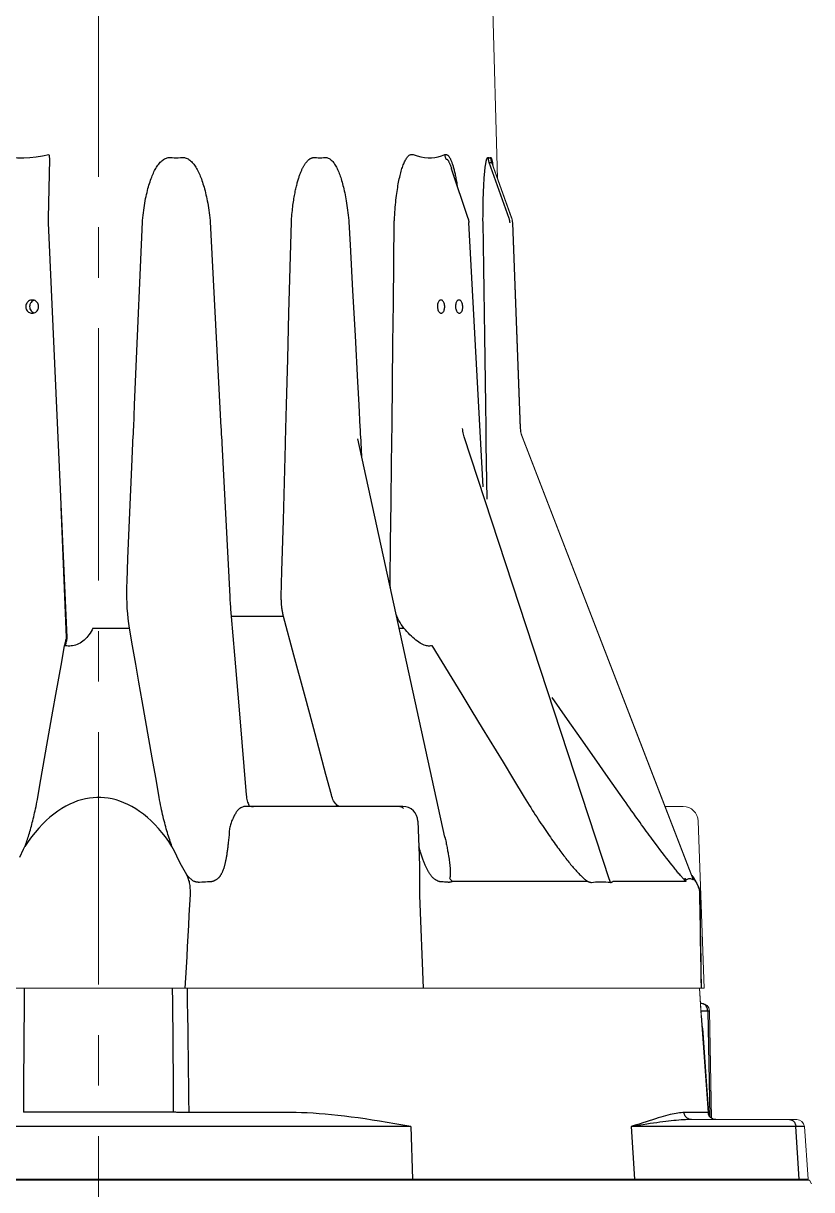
# Model space of a CAD drawing. Header units: millimetres. Extents: x 100 to 940, y 100 to 694.
# Drawn here: x 312.33 to 316.23, y 157.5 to 163.27 of the extents above; entities that cross this region are included whole.
import ezdxf

# ---------------------------------------------------------------- set-up
doc = ezdxf.new("R2010")
doc.units = ezdxf.units.MM
doc.linetypes.add('CENTER', pattern=[2, 1.25, -0.25, 0.25, -0.25])
doc.layers.add('CL', color=1, linetype='CENTER', lineweight=9)
doc.layers.add('OUTLINE', color=6, linetype='Continuous', lineweight=9)

msp = doc.modelspace()

# ---------------------------------------------------------------- linework, layer by layer
at = {"color": 9, "linetype": 'Continuous'}
for p, q in [((312.4538, 162.6247), (312.4549, 162.6194)), ((312.4549, 162.6194), (312.4559, 162.6141)), ((312.4525, 162.3095), (312.4582, 162.6012)), ((314.6319, 162.5865), (314.7306, 162.3095)), ((314.6475, 162.5824), (314.6482, 162.5806)), ((314.6072, 162.4847), (314.6078, 162.4949)), ((314.6078, 162.4949), (314.6084, 162.5045)), ((314.6084, 162.5045), (314.6091, 162.5134)), ((314.6091, 162.5134), (314.6097, 162.5217)), ((314.6097, 162.5217), (314.6104, 162.5296)), ((314.6104, 162.5296), (314.611, 162.5369)), ((314.611, 162.5369), (314.6117, 162.5439)), ((314.6117, 162.5439), (314.6124, 162.5505)), ((314.6049, 162.436), (314.6054, 162.4494)), ((314.6054, 162.4494), (314.606, 162.462)), ((314.606, 162.462), (314.6066, 162.4738)), ((314.6066, 162.4738), (314.6072, 162.4847)), ((312.5454, 160.2337), (312.4516, 162.2861)), ((312.9075, 162.065), (312.9171, 162.2911)), ((313.6484, 162.065), (313.6543, 162.2911)), ((314.6027, 162.2899), (314.6026, 162.2975)), ((314.6061, 162.065), (314.6027, 162.2899)), ((313.945, 162.1776), (313.9571, 161.9524)), ((313.6425, 161.8395), (313.6484, 162.065)), ((313.6366, 161.6133), (313.6425, 161.8395)), ((313.6306, 161.3864), (313.6366, 161.6133)), ((313.6273, 161.2661), (313.6306, 161.3864)), ((314.6178, 161.2727), (314.6162, 161.3864)), ((312.8702, 161.2069), (312.8724, 161.2434)), ((315.2281, 159.0343), (314.5099, 161.2268)), ((314.618, 161.2581), (314.6178, 161.2727)), ((314.6185, 161.2069), (314.618, 161.2581)), ((312.8697, 161.1962), (312.8699, 161.2015)), ((312.8699, 161.2015), (312.8702, 161.2069)), ((313.3107, 161.1962), (313.3497, 160.4361)), ((313.6245, 161.1909), (313.6247, 161.1989)), ((313.6247, 161.1989), (313.625, 161.2069)), ((313.625, 161.2069), (313.6253, 161.215)), ((313.9978, 161.2069), (313.9983, 161.1989)), ((313.9983, 161.1989), (314.0021, 161.1274)), ((314.6187, 161.1909), (314.6185, 161.2069)), ((314.6225, 160.9193), (314.6187, 161.1909)), ((312.5416, 160.2344), (312.5146, 160.8807)), ((313.6079, 160.5626), (313.6146, 160.8148)), ((313.6045, 160.4361), (313.6079, 160.5626)), ((314.1432, 160.5117), (314.1379, 160.5117)), ((313.3497, 160.4361), (313.3501, 160.4264)), ((313.3501, 160.4264), (313.3506, 160.4167)), ((313.3506, 160.4167), (313.3511, 160.4071)), ((313.3511, 160.4071), (313.3516, 160.3976)), ((313.3516, 160.3976), (313.3523, 160.3881)), ((313.3523, 160.3881), (313.3529, 160.3787)), ((313.3529, 160.3787), (313.3536, 160.3695)), ((313.3536, 160.3695), (313.3544, 160.3603)), ((313.3544, 160.3603), (313.3552, 160.3512)), ((313.6155, 160.3378), (313.3565, 160.3378)), ((312.6725, 160.2804), (312.8525, 160.2804)), ((314.1875, 160.2804), (314.2112, 160.2804)), ((312.5354, 160.1929), (312.5317, 160.1936)), ((312.5454, 160.2337), (312.5416, 160.2344)), ((314.3493, 160.1936), (314.3472, 160.1929)), ((315.0216, 159.827), (314.9443, 159.9371)), ((313.8523, 159.4548), (313.8252, 159.5561)), ((313.3471, 159.2722), (313.3457, 159.2575)), ((313.3484, 159.2877), (313.3471, 159.2722)), ((313.3431, 159.2301), (313.3418, 159.2174)), ((313.3444, 159.2435), (313.3431, 159.2301)), ((313.3457, 159.2575), (313.3444, 159.2435)), ((314.414, 159.2457), (314.4166, 159.2335)), ((312.31, 159.1464), (312.3292, 159.1856)), ((312.3292, 159.1856), (312.336, 159.1993)), ((314.4319, 159.1536), (314.4333, 159.145)), ((314.4333, 159.145), (314.4346, 159.137)), ((315.4783, 159.184), (315.4661, 159.2001)), ((315.4897, 159.1689), (315.4783, 159.184)), ((315.5005, 159.1547), (315.4897, 159.1689)), ((315.5107, 159.1415), (315.5005, 159.1547)), ((314.4346, 159.137), (314.4356, 159.1294)), ((314.4356, 159.1294), (314.4366, 159.1223)), ((315.5203, 159.1291), (315.5107, 159.1415)), ((315.5294, 159.1174), (315.5203, 159.1291)), ((315.5381, 159.1065), (315.5294, 159.1174)), ((315.5463, 159.0962), (315.5381, 159.1065)), ((315.6405, 159.0476), (315.6546, 159.0258)), ((315.1218, 159.0258), (314.4512, 159.0258)), ((315.6077, 159.0258), (315.2447, 159.0258)), ((315.6546, 159.0258), (315.6586, 159.0195)), ((315.6546, 159.0258), (315.6567, 159.0237)), ((313.1492, 158.8593), (313.1548, 158.962)), ((314.289, 158.9564), (314.3059, 158.4971)), ((315.6745, 158.962), (315.676, 158.8593)), ((313.1295, 158.4971), (313.1324, 158.5491)), ((315.6856, 158.4218), (315.6813, 158.4221)), ((315.6822, 158.3852), (315.7147, 158.3852)), ((315.7147, 158.3852), (315.7144, 158.3901)), ((315.7147, 158.3852), (315.7229, 158.3853)), ((315.7147, 158.3852), (315.7254, 157.8625)), ((315.6977, 158.1567), (315.7075, 158.0196)), ((315.7075, 158.0196), (315.7173, 157.8819)), ((313.0716, 157.8836), (312.3279, 157.8836)), ((313.1421, 157.8819), (313.1301, 157.8819)), ((313.6512, 157.8819), (313.1421, 157.8819)), ((315.7173, 157.8819), (315.5983, 157.8819)), ((315.7182, 157.8819), (315.7173, 157.8819)), ((315.3952, 157.8214), (315.3361, 157.8123)), ((314.2449, 157.8123), (311.1547, 157.8123)), ((314.2449, 157.8123), (314.2544, 157.5523)), ((316.193, 157.8123), (315.3361, 157.8123)), ((315.3361, 157.8123), (315.3524, 157.5523)), ((316.1673, 157.5523), (316.1511, 157.8123)), ((310.6429, 157.5523), (316.2119, 157.5523))]:
    msp.add_line(p, q, dxfattribs=at)
at = {"color": 7, "linetype": 'Continuous'}
for p, q in [((314.5291, 162.3075), (314.4474, 162.5535)), ((314.6479, 162.5815), (314.6482, 162.5806)), ((314.6028, 160.9797), (314.5328, 162.2879)), ((314.414, 159.2458), (313.9826, 161.2166)), ((314.206, 159.3971), (313.4272, 159.3971)), ((313.4494, 159.399), (313.4578, 159.3976)), ((313.4578, 159.3976), (313.4663, 159.3971)), ((314.2809, 159.3247), (314.2869, 159.1539)), ((314.4139, 159.2461), (314.414, 159.2457)), ((315.6364, 159.055), (315.6441, 159.0431)), ((315.6439, 159.0435), (315.6567, 159.0237)), ((315.666, 159.006), (315.6687, 158.9996)), ((315.6687, 158.9996), (315.6718, 158.9891)), ((315.673, 158.9833), (315.6743, 158.9764)), ((315.6743, 158.9764), (315.6752, 158.9648)), ((315.6882, 158.3001), (315.6985, 158.1562)), ((315.6985, 158.1562), (315.7088, 158.0122)), ((315.7088, 158.0122), (315.7182, 157.8819))]:
    msp.add_line(p, q, dxfattribs=at)
at = {"color": 9, "linetype": 'Continuous'}
for points in [[(312.1783, 162.6247), (312.2086, 162.6186), (312.239, 162.614), (312.2694, 162.6109), (312.2998, 162.6093), (312.3302, 162.6093), (312.3608, 162.6109), (312.3916, 162.6139), (312.4226, 162.6186), (312.4538, 162.6247)], [(312.4559, 162.6141), (312.4564, 162.6115), (312.4569, 162.6089), (312.4573, 162.6063), (312.4578, 162.6038), (312.4582, 162.6012)], [(312.9176, 162.2975), (312.9189, 162.311), (312.9204, 162.3242), (312.9219, 162.337), (312.9236, 162.3495), (312.9253, 162.3615), (312.9272, 162.3733), (312.9291, 162.3847), (312.9311, 162.3959), (312.9332, 162.4067), (312.9354, 162.4173), (312.9376, 162.4275), (312.9399, 162.4374), (312.9423, 162.447), (312.9447, 162.4563), (312.9472, 162.4652), (312.9497, 162.4739), (312.9523, 162.4822), (312.9549, 162.4902), (312.9575, 162.4979), (312.9602, 162.5054), (312.963, 162.5126), (312.9658, 162.5195), (312.9686, 162.5262), (312.9715, 162.5327), (312.9745, 162.5389), (312.9775, 162.545), (312.9806, 162.5508), (312.9838, 162.5565), (312.9871, 162.5619), (312.9905, 162.5672), (312.9941, 162.5724), (312.9978, 162.5773), (313.0016, 162.582), (313.0055, 162.5863), (313.0095, 162.5904), (313.0136, 162.5942), (313.0178, 162.5976), (313.0222, 162.6007), (313.0266, 162.6033), (313.031, 162.6055), (313.0356, 162.6073), (313.0401, 162.6087), (313.0446, 162.6095), (313.049, 162.61), (313.0535, 162.61)], [(313.0535, 162.61), (313.0639, 162.6095), (313.0742, 162.6093), (313.0846, 162.6092), (313.0949, 162.6093), (313.1052, 162.6095), (313.1155, 162.61)], [(313.1155, 162.61), (313.1202, 162.6099), (313.1248, 162.6095), (313.1294, 162.6085), (313.1339, 162.6071), (313.1384, 162.6052), (313.1428, 162.603), (313.1472, 162.6003), (313.1514, 162.5972), (313.1555, 162.5938), (313.1596, 162.5901), (313.1635, 162.586), (313.1674, 162.5817), (313.1711, 162.5771), (313.1747, 162.5722), (313.1783, 162.567), (313.1817, 162.5617), (313.1851, 162.5561), (313.1883, 162.5503), (313.1915, 162.5443), (313.1946, 162.5381), (313.1976, 162.5317), (313.2006, 162.5251), (313.2034, 162.5183), (313.2063, 162.5112), (313.209, 162.5039), (313.2118, 162.4964), (313.2144, 162.4885), (313.217, 162.4805), (313.2196, 162.4721), (313.2221, 162.4635), (313.2246, 162.4546), (313.227, 162.4454), (313.2294, 162.4359), (313.2317, 162.4261), (313.2339, 162.416), (313.2361, 162.4056), (313.2382, 162.3949), (313.2402, 162.3839), (313.2422, 162.3726), (313.2441, 162.3609), (313.2459, 162.349), (313.2476, 162.3367), (313.2492, 162.324), (313.2508, 162.3109), (313.2522, 162.2975)], [(313.6698, 162.4217), (313.6711, 162.429), (313.6725, 162.436), (313.6738, 162.4428), (313.6752, 162.4494), (313.6766, 162.4558), (313.678, 162.462), (313.6794, 162.468), (313.6809, 162.4738), (313.6823, 162.4793), (313.6837, 162.4847), (313.6851, 162.4899), (313.6866, 162.4949), (313.688, 162.4998), (313.6894, 162.5045), (313.6909, 162.509), (313.6923, 162.5134), (313.6937, 162.5176), (313.6952, 162.5217), (313.6966, 162.5257), (313.6981, 162.5296), (313.6995, 162.5333), (313.7009, 162.5369), (313.7024, 162.5404), (313.7039, 162.5439), (313.7053, 162.5472), (313.7068, 162.5505), (313.7083, 162.5536), (313.7098, 162.5568), (313.7114, 162.5598), (313.7129, 162.5628), (313.7145, 162.5657), (313.7162, 162.5686), (313.7178, 162.5714), (313.7195, 162.5742), (313.7213, 162.5769), (313.7231, 162.5795), (313.7248, 162.582), (313.7266, 162.5844), (313.7284, 162.5867), (313.7302, 162.5889), (313.732, 162.5909), (313.7338, 162.5929), (313.7356, 162.5947), (313.7374, 162.5964), (313.7392, 162.598), (313.741, 162.5995), (313.7427, 162.6009), (313.7445, 162.6022), (313.7463, 162.6034), (313.7481, 162.6045), (313.7499, 162.6055), (313.7518, 162.6064), (313.7536, 162.6072), (313.7554, 162.6079), (313.7573, 162.6085), (313.7591, 162.6091), (313.761, 162.6095), (313.763, 162.6098), (313.765, 162.6099), (313.767, 162.61), (313.7691, 162.61)], [(313.7691, 162.61), (313.7779, 162.6095), (313.7867, 162.6093), (313.7955, 162.6092), (313.8043, 162.6093), (313.813, 162.6095), (313.8217, 162.61)], [(313.8217, 162.61), (313.8256, 162.6099), (313.8295, 162.6095), (313.8334, 162.6085), (313.8372, 162.6071), (313.8409, 162.6052), (313.8447, 162.603), (313.8483, 162.6003), (313.8519, 162.5972), (313.8554, 162.5938), (313.8588, 162.5901), (313.8621, 162.586), (313.8653, 162.5817), (313.8685, 162.5771), (313.8716, 162.5722), (313.8745, 162.567), (313.8775, 162.5617), (313.8803, 162.5561), (313.8831, 162.5503), (313.8858, 162.5443), (313.8884, 162.5381), (313.8909, 162.5317), (313.8934, 162.5251), (313.8959, 162.5183), (313.8983, 162.5112), (313.9007, 162.5039), (313.903, 162.4964), (313.9053, 162.4885), (313.9075, 162.4805), (313.9097, 162.4721), (313.9119, 162.4635), (313.914, 162.4546), (313.9161, 162.4454), (313.9181, 162.4359), (313.9201, 162.4261)], [(314.1746, 162.4215), (314.176, 162.4319), (314.1774, 162.442), (314.1789, 162.4518), (314.1804, 162.4613), (314.182, 162.4706), (314.1836, 162.4795), (314.1852, 162.4882), (314.1869, 162.4966), (314.1886, 162.5048), (314.1904, 162.5127), (314.1922, 162.5204), (314.194, 162.5278), (314.1959, 162.535), (314.1978, 162.542), (314.1997, 162.5487), (314.2017, 162.5552), (314.2038, 162.5614), (314.2059, 162.5674), (314.208, 162.5731), (314.2101, 162.5786), (314.2123, 162.5838), (314.2146, 162.5888), (314.2169, 162.5935), (314.2192, 162.598), (314.2217, 162.6022), (314.2241, 162.6061), (314.2267, 162.6097), (314.2293, 162.6131), (314.2319, 162.6161), (314.2347, 162.6187), (314.2374, 162.621), (314.2402, 162.6228), (314.243, 162.6242), (314.2458, 162.6252), (314.2486, 162.6257), (314.2515, 162.6258), (314.2543, 162.6255), (314.2571, 162.6247)], [(314.2571, 162.6247), (314.2763, 162.6186), (314.295, 162.614), (314.3133, 162.6109), (314.331, 162.6093), (314.3482, 162.6093), (314.365, 162.6109), (314.3815, 162.6139), (314.3975, 162.6186), (314.4132, 162.6247)], [(314.4132, 162.6247), (314.4143, 162.6252), (314.4154, 162.6255), (314.4166, 162.6257), (314.4178, 162.6258), (314.419, 162.6258), (314.4203, 162.6257), (314.4216, 162.6253), (314.423, 162.6249), (314.4243, 162.6242), (314.4257, 162.6234), (314.4272, 162.6224), (314.4286, 162.6212), (314.43, 162.6198), (314.4314, 162.6183), (314.4328, 162.6166), (314.4342, 162.6148), (314.4356, 162.6128), (314.437, 162.6106), (314.4384, 162.6082), (314.4397, 162.6057), (314.4411, 162.603), (314.4424, 162.6002), (314.4438, 162.5972), (314.4451, 162.5941), (314.4464, 162.5909), (314.4477, 162.5874), (314.4491, 162.5839), (314.4504, 162.5801), (314.4516, 162.5763), (314.4529, 162.5722), (314.4542, 162.568), (314.4555, 162.5637), (314.4567, 162.5592), (314.458, 162.5545)], [(314.4132, 162.6247), (314.4136, 162.622), (314.414, 162.6194), (314.4146, 162.6167), (314.4152, 162.6141), (314.416, 162.6115), (314.4168, 162.6089), (314.4177, 162.6063), (314.4187, 162.6038), (314.4197, 162.6012)], [(314.6124, 162.5505), (314.6128, 162.5536), (314.6131, 162.5568), (314.6135, 162.5598), (314.6139, 162.5628), (314.6142, 162.5657), (314.6146, 162.5686), (314.615, 162.5714), (314.6155, 162.5742), (314.6159, 162.5769), (314.6163, 162.5795), (314.6167, 162.582), (314.6172, 162.5844), (314.6176, 162.5867), (314.6181, 162.5889), (314.6185, 162.5909), (314.6189, 162.5929), (314.6194, 162.5947), (314.6198, 162.5964), (314.6203, 162.598), (314.6207, 162.5995), (314.6211, 162.6009), (314.6216, 162.6022), (314.622, 162.6034), (314.6225, 162.6045), (314.6229, 162.6055), (314.6234, 162.6064), (314.6238, 162.6072), (314.6243, 162.6079), (314.6248, 162.6085), (314.6252, 162.6091), (314.6257, 162.6095), (314.6262, 162.6098), (314.6267, 162.6099), (314.6272, 162.61), (314.6277, 162.61)], [(314.6277, 162.61), (314.6299, 162.6095), (314.6321, 162.6093), (314.6342, 162.6092), (314.6362, 162.6093), (314.6382, 162.6095), (314.6401, 162.61)], [(314.6277, 162.61), (314.6278, 162.6073), (314.628, 162.6046), (314.6283, 162.602), (314.6287, 162.5994), (314.6291, 162.5967), (314.6297, 162.5941), (314.6303, 162.5916), (314.6311, 162.589), (314.6319, 162.5865)], [(314.6401, 162.61), (314.6409, 162.61), (314.6417, 162.6095), (314.6425, 162.6086), (314.6433, 162.6073), (314.6442, 162.6055), (314.645, 162.6034), (314.6458, 162.6008), (314.6466, 162.5977), (314.6473, 162.5944), (314.6481, 162.5907), (314.6489, 162.5867), (314.6496, 162.5824), (314.6503, 162.5778), (314.651, 162.573)], [(314.6401, 162.61), (314.6402, 162.6073), (314.6405, 162.6046), (314.6408, 162.602), (314.6412, 162.5994), (314.6417, 162.5967), (314.6423, 162.5941), (314.643, 162.5916), (314.6438, 162.589), (314.6447, 162.5865)], [(314.4197, 162.6012), (314.4202, 162.6017), (314.4208, 162.602), (314.4214, 162.6021), (314.422, 162.6022), (314.4226, 162.6022), (314.4233, 162.602), (314.4241, 162.6017), (314.4249, 162.6012), (314.4257, 162.6005), (314.4265, 162.5997), (314.4274, 162.5987), (314.4283, 162.5976), (314.4293, 162.5963), (314.4302, 162.5948), (314.4312, 162.5932), (314.4322, 162.5914), (314.4333, 162.5895), (314.4343, 162.5874), (314.4354, 162.5852), (314.4365, 162.5828), (314.4376, 162.5802), (314.4387, 162.5775), (314.4398, 162.5747), (314.441, 162.5717), (314.4422, 162.5686), (314.4434, 162.5654), (314.4446, 162.562), (314.4458, 162.5585), (314.447, 162.5548), (314.4474, 162.5537)], [(314.458, 162.5545), (314.4592, 162.5496), (314.4605, 162.5446), (314.4617, 162.5395), (314.4629, 162.5342), (314.4641, 162.5287)], [(314.6319, 162.5865), (314.6342, 162.5861), (314.6364, 162.5858), (314.6386, 162.5857), (314.6407, 162.5858), (314.6427, 162.5861), (314.6447, 162.5865)], [(314.6447, 162.5865), (314.6451, 162.5865), (314.6456, 162.5861), (314.6462, 162.5853), (314.6468, 162.584), (314.6475, 162.5824)], [(314.4641, 162.5287), (314.4653, 162.5231), (314.4665, 162.5173), (314.4677, 162.5113), (314.4689, 162.5051), (314.4701, 162.4988), (314.4712, 162.4922), (314.4724, 162.4855), (314.4735, 162.4786), (314.4746, 162.4716)], [(313.6546, 162.2975), (313.6555, 162.308), (313.6563, 162.3182), (313.6572, 162.3282), (313.6581, 162.3378), (313.6591, 162.3471), (313.6602, 162.3563), (313.6612, 162.3652), (313.6623, 162.3738), (313.6635, 162.3823), (313.6647, 162.3906), (313.6659, 162.3987), (313.6672, 162.4066), (313.6684, 162.4142), (313.6698, 162.4217)], [(313.9201, 162.4261), (313.9221, 162.416), (313.924, 162.4056), (313.9258, 162.3949), (313.9276, 162.3839), (313.9293, 162.3726), (313.931, 162.3609), (313.9326, 162.349), (313.9341, 162.3367), (313.9356, 162.324), (313.937, 162.3109), (313.9384, 162.2975)], [(314.164, 162.2989), (314.1647, 162.3128), (314.1656, 162.3263), (314.1665, 162.3394), (314.1675, 162.3522), (314.1685, 162.3646), (314.1696, 162.3766), (314.1708, 162.3883), (314.172, 162.3997), (314.1733, 162.4107), (314.1746, 162.4215)], [(314.6026, 162.2975), (314.6026, 162.308), (314.6027, 162.3182), (314.6027, 162.3282), (314.6028, 162.3378), (314.6029, 162.3471), (314.603, 162.3563), (314.6031, 162.3652), (314.6033, 162.3738), (314.6034, 162.3823), (314.6036, 162.3906), (314.6038, 162.3987), (314.604, 162.4066), (314.6042, 162.4142), (314.6044, 162.4217), (314.6049, 162.436)], [(312.4516, 162.2861), (312.4516, 162.2886), (312.4517, 162.2912), (312.4517, 162.2937), (312.4518, 162.2963), (312.4519, 162.299), (312.452, 162.3016), (312.4521, 162.3042), (312.4523, 162.3069), (312.4525, 162.3095)], [(312.9171, 162.2911), (312.9172, 162.2924), (312.9172, 162.2936), (312.9173, 162.2949), (312.9174, 162.2962), (312.9176, 162.2975)], [(313.2522, 162.2975), (313.2524, 162.2962), (313.2525, 162.295), (313.2526, 162.2937), (313.2527, 162.2925), (313.2528, 162.2912), (313.3057, 161.2727)], [(313.6543, 162.2911), (313.6544, 162.2924), (313.6544, 162.2936), (313.6545, 162.2949), (313.6546, 162.2962), (313.6546, 162.2975)], [(313.9384, 162.2975), (313.9385, 162.2962), (313.9386, 162.295), (313.9387, 162.2937), (313.9388, 162.2925), (313.9389, 162.2912), (313.945, 162.1776)], [(314.1432, 160.5117), (314.1456, 160.7061), (314.1479, 160.9014), (314.1502, 161.0974), (314.1525, 161.2942), (314.1548, 161.4918), (314.1571, 161.6902), (314.1593, 161.8894), (314.1615, 162.0894), (314.1637, 162.2916)], [(314.1637, 162.2916), (314.1637, 162.2931), (314.1638, 162.2946), (314.1638, 162.296), (314.1639, 162.2975), (314.164, 162.2989)], [(314.7306, 162.3095), (314.7314, 162.3071), (314.7321, 162.3047), (314.7328, 162.3022), (314.7334, 162.2996), (314.7339, 162.297), (314.7343, 162.2943), (314.7346, 162.2916), (314.7348, 162.2889), (314.735, 162.2861)], [(312.8884, 161.6133), (312.898, 161.8395), (312.9028, 161.9523), (312.9075, 162.065)], [(314.6112, 161.7265), (314.6078, 161.9523), (314.6061, 162.065)], [(313.9571, 161.9524), (313.9632, 161.8396), (313.9693, 161.7265), (313.9814, 161.5)], [(314.6162, 161.3864), (314.6129, 161.6133), (314.6112, 161.7265)], [(312.8739, 161.2727), (312.8788, 161.3864), (312.8836, 161.4999), (312.8884, 161.6133)], [(313.9814, 161.5), (313.9875, 161.3864), (313.9936, 161.2727)], [(312.8724, 161.2434), (312.8728, 161.2508), (312.8732, 161.2581), (312.8736, 161.2654), (312.8739, 161.2727)], [(313.3057, 161.2727), (313.3062, 161.2649), (313.3066, 161.2573), (313.3071, 161.2498), (313.3076, 161.2424), (313.31, 161.2069)], [(313.6253, 161.215), (313.6269, 161.2524), (313.6271, 161.2593), (313.6273, 161.2661)], [(313.9936, 161.2727), (313.994, 161.2649), (313.9945, 161.2573), (313.995, 161.2498), (313.9954, 161.2424), (313.9978, 161.2069)], [(314.5099, 161.2268), (314.5078, 161.2336), (314.5061, 161.2405), (314.5046, 161.2475), (314.5033, 161.2546), (314.5024, 161.2617), (314.5018, 161.2689)], [(312.8552, 160.852), (312.8647, 161.0781), (312.8697, 161.1962)], [(313.31, 161.2069), (313.3102, 161.2042), (313.3107, 161.1962)], [(313.6146, 160.8148), (313.6212, 161.0658), (313.6245, 161.1909)], [(312.8409, 160.5118), (312.8457, 160.6253), (312.8504, 160.7388), (312.8552, 160.852)], [(312.8525, 160.2804), (312.8492, 160.3034), (312.8465, 160.3274), (312.8442, 160.3521), (312.8424, 160.3776), (312.8411, 160.4037), (312.8403, 160.4302), (312.84, 160.4572), (312.8402, 160.4844), (312.8409, 160.5118)], [(314.1442, 160.4784), (314.1434, 160.4944), (314.1432, 160.5117)], [(313.6155, 160.3378), (313.6144, 160.3423), (313.6134, 160.3467), (313.6124, 160.3512), (313.6115, 160.3557), (313.6106, 160.3603), (313.6098, 160.3649), (313.6091, 160.3695), (313.6084, 160.3741), (313.6078, 160.3787), (313.6072, 160.3834), (313.6067, 160.3881), (313.6062, 160.3928), (313.6058, 160.3976), (313.6054, 160.4023), (313.6051, 160.4071), (313.6049, 160.4119), (313.6047, 160.4167), (313.6046, 160.4216), (313.6045, 160.4264), (313.6045, 160.4313), (313.6045, 160.4361)], [(313.3552, 160.3512), (313.3561, 160.3423), (313.3565, 160.3378)], [(313.3565, 160.3378), (313.3645, 160.2428), (313.3726, 160.147), (313.3888, 159.9531)], [(313.7187, 159.9531), (313.6667, 160.147), (313.6155, 160.3378)], [(314.2112, 160.2804), (314.2048, 160.2891), (314.1985, 160.2983), (314.1925, 160.308), (314.1868, 160.3181), (314.1814, 160.3286), (314.1762, 160.3397), (314.1727, 160.3481)], [(312.6725, 160.2804), (312.668, 160.2715), (312.6632, 160.2631), (312.6582, 160.255), (312.6528, 160.2474), (312.6472, 160.2401), (312.6413, 160.2333), (312.6352, 160.227), (312.6288, 160.2211), (312.6222, 160.2156), (312.6154, 160.2107), (312.6084, 160.2063), (312.6012, 160.2025), (312.5939, 160.1992), (312.5865, 160.1964), (312.5792, 160.1943), (312.5719, 160.1927), (312.5646, 160.1917), (312.5574, 160.1912), (312.5501, 160.1912), (312.5427, 160.1918), (312.5354, 160.1929)], [(313.0001, 159.4431), (312.9829, 159.5408), (312.9659, 159.6374), (312.9491, 159.7328), (312.9324, 159.8269), (312.9161, 159.92), (312.8999, 160.0118), (312.8838, 160.1025), (312.868, 160.192), (312.8525, 160.2804)], [(314.3472, 160.1929), (314.3429, 160.1918), (314.3384, 160.1912), (314.3335, 160.1912), (314.3284, 160.1917), (314.323, 160.1928), (314.3174, 160.1944), (314.3114, 160.1965), (314.3051, 160.1993), (314.2986, 160.2026), (314.2918, 160.2064), (314.2849, 160.2108), (314.2778, 160.2158), (314.2707, 160.2212), (314.2634, 160.2271), (314.2561, 160.2334), (314.2487, 160.2402), (314.2412, 160.2474), (314.2338, 160.255), (314.2263, 160.2631), (314.2188, 160.2715), (314.2112, 160.2804)], [(312.4449, 159.701), (312.4744, 159.8685), (312.4889, 159.9509), (312.5034, 160.0326), (312.5176, 160.1135), (312.5317, 160.1936)], [(312.5317, 160.1936), (312.533, 160.1976), (312.5342, 160.2019), (312.5354, 160.2062), (312.5366, 160.2107), (312.5377, 160.2153), (312.5387, 160.22), (312.5397, 160.2247), (312.5407, 160.2296), (312.5416, 160.2344)], [(312.5354, 160.1929), (312.5366, 160.1969), (312.5379, 160.2012), (312.5391, 160.2055), (312.5402, 160.21), (312.5414, 160.2146), (312.5424, 160.2193), (312.5435, 160.2241), (312.5444, 160.2289), (312.5454, 160.2337)], [(314.3493, 160.1936), (314.3982, 160.1135), (314.4976, 159.9509)], [(313.3888, 159.9531), (313.397, 159.8551), (313.4304, 159.4548)], [(313.8252, 159.5561), (313.7715, 159.7562), (313.745, 159.8551), (313.7187, 159.9531)], [(314.4976, 159.9509), (314.5479, 159.8685), (314.5987, 159.7852), (314.7019, 159.616)], [(315.2222, 159.5408), (315.1546, 159.6374), (315.0877, 159.7328), (315.0216, 159.827)], [(312.3994, 159.4431), (312.4147, 159.53), (312.4449, 159.701)], [(314.7019, 159.616), (314.7543, 159.53), (314.8072, 159.4431)], [(315.4465, 159.2264), (315.4396, 159.2357), (315.4326, 159.2453), (315.4253, 159.2551), (315.418, 159.2651), (315.4106, 159.2753), (315.4031, 159.2856), (315.3954, 159.296), (315.3877, 159.3067), (315.3799, 159.3175), (315.3719, 159.3286), (315.3637, 159.34), (315.3554, 159.3516), (315.3469, 159.3636), (315.3381, 159.3758), (315.3292, 159.3885), (315.3199, 159.4015), (315.3104, 159.4149), (315.3007, 159.4288), (315.2222, 159.5408)], [(312.336, 159.1993), (312.3384, 159.2057), (312.3407, 159.2124), (312.3431, 159.2193), (312.3456, 159.2263), (312.348, 159.2337), (312.3505, 159.2412), (312.3529, 159.249), (312.3554, 159.257), (312.3579, 159.2652), (312.3604, 159.2736), (312.3628, 159.2821), (312.3653, 159.2907), (312.3677, 159.2994), (312.37, 159.3083), (312.3724, 159.3173), (312.3747, 159.3265), (312.377, 159.3358), (312.3793, 159.3454), (312.3816, 159.3551), (312.3839, 159.3651), (312.3861, 159.3754), (312.3884, 159.3859), (312.3906, 159.3967), (312.3928, 159.4078), (312.395, 159.4192), (312.3972, 159.431), (312.3994, 159.4431)], [(313.0635, 159.1993), (313.0474, 159.2234), (313.0308, 159.2463), (313.0138, 159.2679), (312.9964, 159.2885), (312.9785, 159.3078), (312.9602, 159.3259), (312.9416, 159.3427), (312.9226, 159.3583), (312.9034, 159.3726), (312.884, 159.3855), (312.8645, 159.397), (312.8449, 159.4072), (312.8254, 159.416), (312.8059, 159.4234), (312.7866, 159.4295), (312.7675, 159.4344), (312.7485, 159.4379), (312.7296, 159.4403), (312.7109, 159.4416), (312.6922, 159.4417), (312.6734, 159.4407), (312.6545, 159.4385), (312.6354, 159.4351), (312.6162, 159.4304), (312.5967, 159.4245), (312.577, 159.4172), (312.5573, 159.4085), (312.5375, 159.3983), (312.5176, 159.3868), (312.498, 159.3739), (312.4786, 159.3596), (312.4594, 159.3439), (312.4405, 159.327), (312.4221, 159.3088), (312.404, 159.2894), (312.3863, 159.2688), (312.3691, 159.2468), (312.3524, 159.2237), (312.336, 159.1993)], [(313.0635, 159.1993), (313.0607, 159.2071), (313.0579, 159.2151), (313.055, 159.2233), (313.0522, 159.2318), (313.0493, 159.2405), (313.0465, 159.2494), (313.0436, 159.2585), (313.0408, 159.2678), (313.0381, 159.2772), (313.0354, 159.2867), (313.0327, 159.2964), (313.0301, 159.3062), (313.0275, 159.3161), (313.0249, 159.3263), (313.0223, 159.3367), (313.0198, 159.3473), (313.0172, 159.3582), (313.0147, 159.3694), (313.0122, 159.3808), (313.0098, 159.3926), (313.0073, 159.4046), (313.0049, 159.4171), (313.0025, 159.4299), (313.0001, 159.4431)], [(313.4304, 159.4548), (313.4315, 159.4465), (313.4329, 159.4385), (313.4344, 159.4312), (313.436, 159.4244), (313.4378, 159.4182), (313.4397, 159.4128), (313.4417, 159.4081), (313.4438, 159.4042), (313.446, 159.4011), (313.4475, 159.3996)], [(313.8796, 159.4042), (313.8752, 159.4081), (313.871, 159.4128), (313.867, 159.4182), (313.8634, 159.4244), (313.8601, 159.4312), (313.8571, 159.4385), (313.8545, 159.4465), (313.8523, 159.4548)], [(314.8072, 159.4431), (314.8154, 159.4297), (314.8234, 159.4166), (314.8313, 159.4039), (314.8391, 159.3915), (314.8466, 159.3795), (314.8541, 159.3678), (314.8614, 159.3564), (314.8685, 159.3452), (314.8756, 159.3343), (314.8826, 159.3236), (314.8895, 159.3131), (314.8964, 159.3028), (314.9031, 159.2927), (314.9099, 159.2827), (314.9165, 159.2729), (314.9231, 159.2632), (314.9297, 159.2537), (314.9361, 159.2445), (314.9423, 159.2355), (314.9485, 159.2268), (314.9545, 159.2184), (314.9603, 159.2102), (314.9661, 159.2022), (314.9717, 159.1945), (314.9773, 159.1869), (314.9827, 159.1796), (314.988, 159.1724), (314.9933, 159.1654), (314.9985, 159.1587), (315.0035, 159.1521), (315.0085, 159.1456), (315.0134, 159.1394), (315.0182, 159.1333), (315.0229, 159.1274), (315.0275, 159.1217), (315.032, 159.1161), (315.0365, 159.1107), (315.0408, 159.1055), (315.0451, 159.1004), (315.0493, 159.0954), (315.0535, 159.0907), (315.0576, 159.086), (315.0616, 159.0815), (315.0655, 159.0771), (315.0694, 159.0729), (315.0732, 159.0688), (315.077, 159.0648), (315.0807, 159.061), (315.0844, 159.0573), (315.0881, 159.0536), (315.0917, 159.0502), (315.0952, 159.0468), (315.0987, 159.0436), (315.1022, 159.0406), (315.1056, 159.0377), (315.1089, 159.0349), (315.1122, 159.0324), (315.1155, 159.03), (315.1187, 159.0278), (315.1218, 159.0258)], [(313.3928, 159.3825), (313.3897, 159.3796), (313.3867, 159.3764), (313.384, 159.373), (313.3815, 159.3693), (313.3793, 159.3655), (313.3774, 159.3614)], [(313.4272, 159.3971), (313.4236, 159.3969), (313.4198, 159.3963), (313.4159, 159.3953), (313.4118, 159.394), (313.4077, 159.3922), (313.4037, 159.3902), (313.3999, 159.3878), (313.3963, 159.3853), (313.3928, 159.3825)], [(313.8987, 159.3971), (313.8938, 159.3975), (313.889, 159.3989), (313.8842, 159.4011), (313.8796, 159.4042)], [(314.1909, 159.3971), (314.1947, 159.3967), (314.1985, 159.3955), (314.2022, 159.3936), (314.2058, 159.3909), (314.2092, 159.3875)], [(313.3647, 159.3367), (313.3625, 159.332), (313.3603, 159.3271), (313.3583, 159.322), (313.3563, 159.3167), (313.3545, 159.3113), (313.3528, 159.3057), (313.3512, 159.2999), (313.3497, 159.2939), (313.3484, 159.2877)], [(313.3774, 159.3614), (313.3761, 159.3592), (313.3749, 159.3569), (313.3737, 159.3548), (313.3725, 159.3526), (313.3714, 159.3505), (313.3703, 159.3484), (313.3693, 159.3463), (313.3683, 159.3443), (313.3673, 159.3423), (313.3664, 159.3404), (313.3655, 159.3385), (313.3647, 159.3367)], [(313.3418, 159.2174), (313.3411, 159.2113), (313.3405, 159.2054), (313.3398, 159.1996), (313.3392, 159.1939), (313.3385, 159.1884), (313.3378, 159.183), (313.3371, 159.1777), (313.3364, 159.1726), (313.3357, 159.1677), (313.335, 159.1628), (313.3343, 159.1581), (313.3336, 159.1535), (313.3329, 159.149), (313.3321, 159.1447), (313.3314, 159.1404), (313.3306, 159.1363), (313.3298, 159.1322), (313.329, 159.1283), (313.3282, 159.1244), (313.3274, 159.1207), (313.3266, 159.117), (313.3257, 159.1135), (313.3249, 159.11), (313.324, 159.1066), (313.3231, 159.1033), (313.3222, 159.1001), (313.3213, 159.0969), (313.3203, 159.0939), (313.3194, 159.0909), (313.3184, 159.0881), (313.3174, 159.0853), (313.3164, 159.0825), (313.3154, 159.0799), (313.3143, 159.0773), (313.3133, 159.0748), (313.3122, 159.0724), (313.3111, 159.07), (313.31, 159.0677), (313.3089, 159.0654), (313.3077, 159.0632), (313.3065, 159.061), (313.3053, 159.0589), (313.304, 159.0569), (313.3027, 159.0549), (313.3014, 159.0529), (313.3001, 159.051), (313.2987, 159.0492), (313.2973, 159.0475), (313.296, 159.0458), (313.2946, 159.0442)], [(314.4166, 159.2335), (314.4181, 159.2265), (314.4196, 159.2196), (314.4209, 159.213), (314.4222, 159.2067), (314.4234, 159.2005), (314.4246, 159.1945), (314.4257, 159.1888), (314.4267, 159.1832), (314.4277, 159.1778), (314.4287, 159.1727), (314.4296, 159.1676), (314.4304, 159.1628), (314.4319, 159.1536)], [(315.4661, 159.2001), (315.4598, 159.2086), (315.4465, 159.2264)], [(313.0871, 159.1514), (313.0755, 159.1751), (313.0695, 159.1872), (313.0635, 159.1993)], [(313.1369, 159.0583), (313.13, 159.0699), (313.1234, 159.0815), (313.1169, 159.0931), (313.1107, 159.1047), (313.1046, 159.1164), (313.0987, 159.1281), (313.0929, 159.1398), (313.0871, 159.1514)], [(314.2912, 159.1774), (314.2894, 159.1831), (314.2876, 159.1891), (314.2854, 159.1966)], [(314.2869, 159.1539), (314.2872, 159.1449), (314.2874, 159.1335)], [(314.2965, 159.1609), (314.2947, 159.1663), (314.293, 159.1717), (314.2912, 159.1774)], [(314.357, 159.0425), (314.3551, 159.0443), (314.3533, 159.0461), (314.3516, 159.048), (314.3498, 159.05), (314.3481, 159.052), (314.3464, 159.0542), (314.3447, 159.0564), (314.343, 159.0586), (314.3413, 159.061), (314.3396, 159.0634), (314.3379, 159.066), (314.3362, 159.0686), (314.3345, 159.0713), (314.3329, 159.0741), (314.3312, 159.077), (314.3295, 159.08), (314.3279, 159.0831), (314.3262, 159.0863), (314.3245, 159.0895), (314.3229, 159.0929), (314.3213, 159.0963), (314.3196, 159.0998), (314.318, 159.1035), (314.3164, 159.1072), (314.3147, 159.111), (314.3131, 159.1149), (314.3115, 159.119), (314.3098, 159.1231), (314.3082, 159.1274), (314.3066, 159.1318), (314.3049, 159.1363), (314.3032, 159.141), (314.3016, 159.1458), (314.2999, 159.1507), (314.2982, 159.1557), (314.2965, 159.1609)], [(314.2874, 159.1335), (314.2876, 159.1212), (314.2877, 159.1089), (314.2877, 159.0967), (314.2877, 159.0845)], [(314.4366, 159.1223), (314.4371, 159.1189), (314.4375, 159.1155), (314.4379, 159.1123), (314.4382, 159.1091), (314.4386, 159.1061), (314.4389, 159.103), (314.4392, 159.1001), (314.4394, 159.0971), (314.4397, 159.0943), (314.4399, 159.0914), (314.4401, 159.0887), (314.4403, 159.0859), (314.4405, 159.0831), (314.4406, 159.0804), (314.4407, 159.0777), (314.4408, 159.075), (314.4409, 159.0724), (314.4409, 159.0698), (314.4409, 159.0673), (314.4408, 159.0648), (314.4408, 159.0625), (314.4407, 159.0603), (314.4405, 159.0581), (314.4404, 159.0561), (314.4402, 159.0541), (314.44, 159.0523), (314.4397, 159.0505), (314.4394, 159.0489), (314.4391, 159.0473), (314.4387, 159.0458), (314.4384, 159.0444), (314.4379, 159.043), (314.4375, 159.0418)], [(315.6077, 159.0258), (315.6054, 159.0279), (315.603, 159.0302), (315.6005, 159.0328), (315.5978, 159.0355), (315.595, 159.0385), (315.5921, 159.0417), (315.5891, 159.045), (315.586, 159.0485), (315.5828, 159.0522), (315.5795, 159.056), (315.5761, 159.0599), (315.5726, 159.064), (315.5691, 159.0683), (315.5655, 159.0726), (315.5618, 159.0771), (315.558, 159.0817), (315.5542, 159.0864), (315.5463, 159.0962)], [(313.1498, 159.0258), (313.1477, 159.0313), (313.1456, 159.0368), (313.1435, 159.0422), (313.1413, 159.0476), (313.1391, 159.053), (313.1369, 159.0583)], [(313.174, 159.0258), (313.1707, 159.0276), (313.1674, 159.0297), (313.1642, 159.0319), (313.161, 159.0342), (313.1579, 159.0367), (313.1548, 159.0394), (313.1517, 159.0422), (313.1487, 159.0452), (313.1457, 159.0483), (313.1427, 159.0515), (313.1398, 159.0548), (313.1369, 159.0583)], [(313.2946, 159.0442), (313.2925, 159.0423), (313.2904, 159.0406), (313.2884, 159.0389), (313.2863, 159.0374), (313.2843, 159.0359), (313.2823, 159.0346), (313.2803, 159.0333), (313.2782, 159.0321), (313.2762, 159.031), (313.2741, 159.03), (313.272, 159.029), (313.2699, 159.0281), (313.2678, 159.0273), (313.2657, 159.0265), (313.2635, 159.0258), (313.2613, 159.0251), (313.259, 159.0246), (313.2568, 159.024)], [(314.2877, 159.0845), (314.2876, 159.0486), (314.2876, 159.0369), (314.2877, 159.0253), (314.2877, 159.0138), (314.2879, 159.0024), (314.2881, 158.9909), (314.2883, 158.9795), (314.2886, 158.968), (314.289, 158.9564)], [(314.3928, 159.0238), (314.3909, 159.0242), (314.389, 159.0247), (314.3871, 159.0253), (314.3852, 159.0259), (314.3833, 159.0265), (314.3814, 159.0273), (314.3795, 159.0281), (314.3776, 159.029), (314.3756, 159.0299), (314.3736, 159.0309), (314.3716, 159.0321), (314.3696, 159.0333), (314.3675, 159.0346), (314.3654, 159.036), (314.3633, 159.0374), (314.3612, 159.039), (314.3591, 159.0407), (314.357, 159.0425)], [(314.4512, 159.0258), (314.4495, 159.0274), (314.4478, 159.0291), (314.4462, 159.0308), (314.4447, 159.0325), (314.4431, 159.0343), (314.4416, 159.0362), (314.4402, 159.038), (314.4388, 159.0399), (314.4375, 159.0418)], [(315.2281, 159.0343), (315.2285, 159.0329), (315.2289, 159.0314), (315.2294, 159.0299), (315.2299, 159.0285), (315.2303, 159.0271), (315.2309, 159.0257), (315.2314, 159.0243), (315.232, 159.0229), (315.2326, 159.0216)], [(315.6099, 159.0343), (315.6098, 159.0342), (315.6097, 159.0341), (315.6095, 159.0341), (315.6092, 159.0342), (315.609, 159.0344), (315.6086, 159.0347), (315.6082, 159.0351), (315.6077, 159.0356), (315.6072, 159.0362), (315.6066, 159.037), (315.6059, 159.0378), (315.6053, 159.0387), (315.6045, 159.0396), (315.6038, 159.0407), (315.6029, 159.0418)], [(315.6077, 159.0258), (315.6069, 159.0274), (315.6062, 159.0291), (315.6056, 159.0308), (315.605, 159.0325), (315.6044, 159.0343), (315.604, 159.0362), (315.6036, 159.038), (315.6032, 159.0399), (315.6029, 159.0418)], [(315.6163, 159.0375), (315.6131, 159.0362), (315.6099, 159.0343)], [(315.6431, 159.0343), (315.6389, 159.0361), (315.6348, 159.0374), (315.6308, 159.0383), (315.627, 159.0388), (315.6233, 159.0388), (315.6197, 159.0384), (315.6163, 159.0375)], [(315.6417, 159.0414), (315.6419, 159.0408), (315.6423, 159.0399), (315.6426, 159.039), (315.6429, 159.0382), (315.6431, 159.0374), (315.6433, 159.0367), (315.6435, 159.0361), (315.6436, 159.0355), (315.6437, 159.035), (315.6438, 159.0346), (315.6437, 159.0343), (315.6437, 159.0342), (315.6435, 159.0341), (315.6433, 159.0342), (315.6431, 159.0343)], [(313.1548, 158.962), (313.1548, 158.9696), (313.1547, 158.9771), (313.1545, 158.9845), (313.1541, 158.9918), (313.1535, 158.999), (313.1528, 159.006), (313.1519, 159.0129), (313.1509, 159.0195), (313.1498, 159.0258)], [(313.2001, 159.0215), (313.1985, 159.0215), (313.1969, 159.0215), (313.1952, 159.0215), (313.1934, 159.0216), (313.1916, 159.0218), (313.1898, 159.022), (313.1879, 159.0223), (313.1859, 159.0226), (313.184, 159.0231), (313.182, 159.0235), (313.18, 159.024), (313.178, 159.0246), (313.176, 159.0252), (313.174, 159.0258)], [(313.2568, 159.024), (313.2477, 159.0238), (313.2385, 159.0236), (313.2294, 159.0232), (313.2202, 159.0227), (313.2109, 159.0222), (313.2001, 159.0215)], [(314.4304, 159.0216), (314.4242, 159.0221), (314.418, 159.0225), (314.4117, 159.0229), (314.4054, 159.0233), (314.3991, 159.0235), (314.3928, 159.0238)], [(314.4512, 159.0258), (314.45, 159.0252), (314.4488, 159.0247), (314.4476, 159.0242), (314.4464, 159.0237), (314.4451, 159.0233), (314.4438, 159.0229), (314.4425, 159.0225), (314.4411, 159.0222), (314.4396, 159.0219), (314.4381, 159.0217), (314.4366, 159.0216), (314.4351, 159.0215), (314.4335, 159.0215), (314.432, 159.0215), (314.4304, 159.0216)], [(315.1218, 159.0258), (315.1227, 159.0254), (315.1236, 159.0251), (315.1245, 159.0247), (315.1253, 159.0244), (315.1261, 159.0241), (315.1269, 159.0238), (315.1277, 159.0235), (315.1284, 159.0233), (315.1291, 159.023), (315.1298, 159.0228), (315.1305, 159.0226), (315.1312, 159.0224), (315.1319, 159.0223), (315.1325, 159.0221), (315.1331, 159.022), (315.1338, 159.0219), (315.1344, 159.0218), (315.135, 159.0217), (315.1356, 159.0216), (315.1361, 159.0215), (315.1367, 159.0215), (315.1373, 159.0215), (315.1379, 159.0215), (315.1384, 159.0215), (315.139, 159.0215), (315.1396, 159.0215), (315.1499, 159.0227)], [(315.1499, 159.0227), (315.1599, 159.0235), (315.1699, 159.024), (315.1801, 159.0243), (315.1903, 159.0243), (315.2007, 159.024), (315.2112, 159.0235), (315.2218, 159.0227), (315.2326, 159.0216)], [(315.2326, 159.0216), (315.2332, 159.0215), (315.2338, 159.0215), (315.2344, 159.0215), (315.235, 159.0215), (315.2356, 159.0215), (315.2362, 159.0215), (315.2368, 159.0216), (315.2374, 159.0217), (315.238, 159.0218), (315.2386, 159.022), (315.2392, 159.0222), (315.2398, 159.0224), (315.2404, 159.0227), (315.2409, 159.0229), (315.2415, 159.0233), (315.2421, 159.0236), (315.2426, 159.024), (315.2431, 159.0244), (315.2437, 159.0248), (315.2442, 159.0253), (315.2447, 159.0258)], [(315.6586, 159.0195), (315.6622, 159.0129), (315.6654, 159.006), (315.668, 158.999)], [(315.668, 158.999), (315.6703, 158.9918), (315.672, 158.9845)], [(315.672, 158.9845), (315.6733, 158.9771), (315.6741, 158.9696), (315.6745, 158.962)], [(315.6745, 158.962), (315.6753, 158.9626), (315.6753, 158.9626)], [(313.1408, 158.7046), (313.1464, 158.8079), (313.1492, 158.8593)], [(315.676, 158.8593), (315.6768, 158.8079), (315.6776, 158.7563), (315.6791, 158.6529)], [(313.1324, 158.5491), (313.138, 158.6529), (313.1408, 158.7046)], [(315.6791, 158.6529), (315.6799, 158.601), (315.6807, 158.5491), (315.6815, 158.4971)], [(312.3327, 158.4971), (312.332, 158.4295), (312.3314, 158.3618), (312.3308, 158.2939), (312.3302, 158.2259), (312.3296, 158.1577), (312.3292, 158.0894), (312.3287, 158.0209), (312.3283, 157.9523), (312.3279, 157.8836)], [(313.0716, 157.8836), (313.0713, 157.9523), (313.0708, 158.0209), (313.0704, 158.0894), (313.0699, 158.1577), (313.0693, 158.2259), (313.0688, 158.2939), (313.0682, 158.3618), (313.0675, 158.4295), (313.0668, 158.4971)], [(313.1481, 157.8819), (313.1474, 157.9508), (313.1467, 158.0196), (313.1459, 158.0882), (313.145, 158.1567), (313.1441, 158.2251), (313.1432, 158.2933), (313.1422, 158.3614), (313.1411, 158.4293), (313.1401, 158.4971)], [(315.7076, 158.4077), (315.7048, 158.4113), (315.7015, 158.4145), (315.6979, 158.4172), (315.694, 158.4193), (315.6899, 158.4208), (315.6856, 158.4218)], [(315.7144, 158.3901), (315.7135, 158.3948), (315.712, 158.3994), (315.7101, 158.4037), (315.7076, 158.4077)], [(315.6831, 158.3614), (315.6928, 158.2251), (315.6977, 158.1567)], [(313.0962, 157.8825), (313.0913, 157.8827), (313.0867, 157.8828), (313.0824, 157.883), (313.0784, 157.8832), (313.0748, 157.8834), (313.0716, 157.8836)], [(313.1124, 157.8822), (313.1068, 157.8823), (313.0962, 157.8825)], [(313.1301, 157.8819), (313.1241, 157.882), (313.1124, 157.8822)], [(314.2449, 157.8123), (314.2053, 157.8194), (314.1664, 157.8262), (314.1284, 157.8327), (314.0912, 157.8388), (314.0548, 157.8446), (314.0193, 157.85), (313.9845, 157.8549), (313.9506, 157.8595), (313.9174, 157.8637), (313.8849, 157.8674), (313.8531, 157.8708), (313.8221, 157.8737), (313.7917, 157.8762), (313.762, 157.8782), (313.7332, 157.8798), (313.7051, 157.8809), (313.6778, 157.8816), (313.6512, 157.8819)], [(315.5983, 157.8819), (315.591, 157.8817), (315.5833, 157.8812), (315.5753, 157.8804), (315.5668, 157.8793), (315.5579, 157.8779), (315.5486, 157.8761), (315.5388, 157.8741), (315.5286, 157.8717), (315.5178, 157.869), (315.5065, 157.866), (315.4947, 157.8626), (315.4823, 157.859), (315.4692, 157.855), (315.4555, 157.8508), (315.441, 157.8462), (315.4258, 157.8413), (315.4098, 157.8361), (315.3929, 157.8306), (315.375, 157.8248), (315.3561, 157.8187), (315.3361, 157.8123)], [(315.6338, 157.8471), (315.6294, 157.8474), (315.625, 157.8482), (315.6208, 157.8497), (315.6168, 157.8517), (315.613, 157.8542), (315.6096, 157.8571), (315.6065, 157.8605), (315.6039, 157.8643), (315.6017, 157.8684), (315.6001, 157.8727), (315.5989, 157.8772), (315.5983, 157.8819)], [(315.7366, 157.8517), (315.7327, 157.8542), (315.7291, 157.8571), (315.7259, 157.8605), (315.7232, 157.8643), (315.7209, 157.8684), (315.7192, 157.8727), (315.718, 157.8772), (315.7173, 157.8819)], [(315.6338, 157.8471), (315.6243, 157.847), (315.6145, 157.8468), (315.6042, 157.8464), (315.5936, 157.8458), (315.5826, 157.8451), (315.5711, 157.8442), (315.5593, 157.8432), (315.547, 157.842), (315.5342, 157.8406), (315.521, 157.8391), (315.5073, 157.8375), (315.4931, 157.8356), (315.4783, 157.8337), (315.463, 157.8315), (315.447, 157.8292), (315.4305, 157.8268), (315.4132, 157.8242), (315.3952, 157.8214)], [(315.7543, 157.8471), (315.7497, 157.8474), (315.7452, 157.8482), (315.7408, 157.8497), (315.7366, 157.8517)], [(316.1188, 157.8471), (316.1228, 157.8468), (316.1268, 157.8459), (316.1306, 157.8445), (316.1343, 157.8425)], [(316.1343, 157.8425), (316.1377, 157.84), (316.1408, 157.837), (316.1436, 157.8336), (316.146, 157.8299), (316.148, 157.8258), (316.1495, 157.8215), (316.1505, 157.8169), (316.1511, 157.8123)], [(312.5356, 157.5523), (312.5356, 157.5514), (312.5355, 157.5505), (312.5355, 157.5497), (312.5354, 157.5488), (312.5353, 157.5479), (312.5352, 157.5471)], [(312.8639, 157.5523), (312.8639, 157.5514), (312.864, 157.5505), (312.8641, 157.5497), (312.8641, 157.5488), (312.8642, 157.5479), (312.8643, 157.5471)], [(314.2544, 157.5523), (314.2545, 157.5514), (314.2545, 157.5505), (314.2546, 157.5497), (314.2546, 157.5488), (314.2547, 157.5479), (314.2548, 157.5471)], [(315.3524, 157.5523), (315.3524, 157.5514), (315.3525, 157.5505), (315.3526, 157.5497), (315.3527, 157.5488), (315.3529, 157.5479), (315.353, 157.5471)], [(316.1673, 157.5523), (316.1674, 157.5514), (316.1675, 157.5505), (316.1676, 157.5497), (316.1677, 157.5488), (316.1678, 157.5479), (316.168, 157.5471)]]:
    msp.add_lwpolyline(points, dxfattribs=at)
at = {"color": 7, "linetype": 'Continuous'}
for points in [[(314.5291, 162.3075), (314.5298, 162.3053), (314.5305, 162.3026), (314.5311, 162.3), (314.5317, 162.2973), (314.5321, 162.2946), (314.5325, 162.2919), (314.5327, 162.2891), (314.5328, 162.2879)], [(312.3721, 161.9046), (312.3672, 161.9042), (312.3626, 161.9031), (312.3582, 161.9014), (312.3541, 161.8989), (312.3504, 161.8959), (312.3471, 161.8924), (312.3444, 161.8884), (312.3423, 161.8839), (312.3409, 161.8793), (312.3402, 161.8746), (312.3402, 161.8696), (312.3408, 161.8649), (312.3422, 161.8603), (312.3443, 161.8558), (312.3469, 161.8518), (312.3501, 161.8483), (312.3539, 161.8452), (312.358, 161.8428), (312.3623, 161.8411), (312.3669, 161.84), (312.3718, 161.8396)], [(312.3607, 161.8832), (312.3593, 161.8777), (312.3588, 161.8721), (312.3593, 161.8664), (312.3607, 161.861)], [(312.3816, 161.9031), (312.3799, 161.9026), (312.3748, 161.9002), (312.3702, 161.897), (312.3663, 161.893), (312.3631, 161.8883), (312.3607, 161.8832)], [(312.3607, 161.861), (312.3631, 161.8558), (312.3663, 161.8512), (312.3702, 161.8472), (312.3748, 161.8439), (312.3799, 161.8415), (312.3814, 161.8411)], [(312.3718, 161.8396), (312.3767, 161.84), (312.3813, 161.8411), (312.3857, 161.8428), (312.3898, 161.8452), (312.3935, 161.8483), (312.3968, 161.8518), (312.3995, 161.8558), (312.4016, 161.8602), (312.403, 161.8648), (312.4037, 161.8696), (312.4037, 161.8745), (312.4031, 161.8793), (312.4017, 161.8839), (312.3996, 161.8883), (312.397, 161.8923), (312.3938, 161.8959), (312.39, 161.8989), (312.3859, 161.9014), (312.3816, 161.9031), (312.377, 161.9042), (312.3721, 161.9046)], [(314.3943, 161.9046), (314.3916, 161.9042), (314.389, 161.9031), (314.3866, 161.9014), (314.3843, 161.8989), (314.3823, 161.8959), (314.3805, 161.8923), (314.3791, 161.8883), (314.378, 161.8839), (314.3773, 161.8793), (314.3771, 161.8745), (314.3772, 161.8696), (314.3777, 161.8648), (314.3786, 161.8602), (314.3799, 161.8558), (314.3815, 161.8518), (314.3834, 161.8483), (314.3856, 161.8452), (314.388, 161.8428), (314.3905, 161.8411), (314.3931, 161.84), (314.3959, 161.8396)], [(314.3959, 161.8396), (314.3987, 161.84), (314.4013, 161.8411), (314.4037, 161.8428), (314.4059, 161.8452), (314.408, 161.8483), (314.4097, 161.8518), (314.4111, 161.8558), (314.4122, 161.8603), (314.4129, 161.8649), (314.4132, 161.8696), (314.4131, 161.8746), (314.4126, 161.8793), (314.4117, 161.8839), (314.4104, 161.8884), (314.4088, 161.8924), (314.4068, 161.8959), (314.4046, 161.8989), (314.4023, 161.9014), (314.3998, 161.9031), (314.3971, 161.9042), (314.3943, 161.9046)], [(314.4837, 161.9046), (314.4809, 161.9042), (314.4783, 161.9031), (314.4759, 161.9014), (314.4737, 161.8989), (314.4716, 161.8959), (314.4699, 161.8924), (314.4685, 161.8884), (314.4674, 161.8839), (314.4667, 161.8793), (314.4664, 161.8746), (314.4666, 161.8696), (314.4671, 161.8649), (314.468, 161.8603), (314.4693, 161.8558), (314.4709, 161.8518), (314.4728, 161.8483), (314.475, 161.8452), (314.4774, 161.8428), (314.4799, 161.8411), (314.4825, 161.84), (314.4853, 161.8396)], [(314.4853, 161.8396), (314.4881, 161.84), (314.4907, 161.8411), (314.4931, 161.8428), (314.4953, 161.8452), (314.4974, 161.8483), (314.4991, 161.8518), (314.5005, 161.8558), (314.5016, 161.8602), (314.5023, 161.8648), (314.5026, 161.8696), (314.5024, 161.8745), (314.5019, 161.8793), (314.501, 161.8839), (314.4997, 161.8883), (314.4981, 161.8923), (314.4962, 161.8959), (314.494, 161.8989), (314.4916, 161.9014), (314.4891, 161.9031), (314.4865, 161.9042), (314.4837, 161.9046)], [(315.6567, 159.0237), (315.6632, 159.0124), (315.668, 159.0015)], [(315.668, 159.0015), (315.6716, 158.9901), (315.674, 158.9784)], [(315.674, 158.9784), (315.6752, 158.9665), (315.6753, 158.9626)], [(315.6753, 158.9626), (315.6759, 158.9229), (315.6768, 158.8663), (315.6776, 158.81), (315.6793, 158.6982)], [(315.6793, 158.6982), (315.6801, 158.6428), (315.6809, 158.5877), (315.6822, 158.4971)], [(315.7182, 157.8819), (315.7188, 157.8771), (315.72, 157.8726), (315.7218, 157.8683), (315.7241, 157.8642), (315.7268, 157.8605), (315.7301, 157.8571), (315.7337, 157.8541)]]:
    msp.add_lwpolyline(points, dxfattribs=at)
msp.add_arc((314.206, 159.3221), 0.075, 2, 90.0006, dxfattribs=at)
at = {"layer": 'CL'}
msp.add_line((312.6998, 152.5152), (312.6998, 180.5303), dxfattribs=at)
at = {"layer": 'OUTLINE'}
for p, q in [((314.6189, 164.4243), (314.6751, 162.5053)), ((314.7438, 162.3095), (314.6447, 162.5865)), ((314.7453, 162.3091), (314.6482, 162.5806)), ((314.7447, 162.3069), (314.7438, 162.3095)), ((314.7871, 161.2689), (314.7482, 162.2861)), ((314.7495, 162.2884), (314.7496, 162.2867)), ((314.7885, 161.2696), (314.7496, 162.2867)), ((314.7893, 161.259), (314.7905, 161.2509)), ((314.7898, 161.2556), (314.7903, 161.2522)), ((314.7959, 161.2268), (314.7935, 161.2336)), ((315.6431, 159.0343), (314.7959, 161.2268)), ((315.6417, 159.0415), (314.7974, 161.2263)), ((315.5926, 159.3971), (315.5042, 159.3971)), ((315.6964, 158.4971), (315.6675, 159.3247)), ((315.6964, 158.4971), (309.7031, 158.4971)), ((315.6734, 158.4971), (315.6831, 158.3614)), ((315.6796, 158.4221), (315.6854, 158.4221)), ((315.7229, 158.3853), (315.7337, 157.8541)), ((316.1556, 157.8471), (315.6338, 157.8471)), ((316.2119, 157.5523), (316.193, 157.8123)), ((316.2177, 157.5471), (309.1819, 157.5471)), ((316.2119, 157.5523), (316.2126, 157.5471)), ((316.2177, 157.5471), (316.2291, 157.5287))]:
    msp.add_line(p, q, dxfattribs=at)
for points in [[(314.7453, 162.3091), (314.7449, 162.3094), (314.7438, 162.3095)], [(314.7472, 162.2963), (314.7467, 162.299), (314.7462, 162.3016), (314.7455, 162.3042), (314.7447, 162.3069)], [(314.7453, 162.3091), (314.7461, 162.3067), (314.7469, 162.3042), (314.7475, 162.3016), (314.7481, 162.299)], [(314.7482, 162.2861), (314.7481, 162.2886), (314.7479, 162.2912), (314.7476, 162.2937), (314.7472, 162.2963)], [(314.7481, 162.299), (314.7486, 162.2964), (314.749, 162.2938), (314.7493, 162.2911), (314.7495, 162.2884)], [(314.7496, 162.2867), (314.7493, 162.2864), (314.7482, 162.2861)], [(314.7885, 161.2696), (314.7882, 161.2693), (314.7871, 161.2689)], [(314.7898, 161.2475), (314.7885, 161.2546), (314.7876, 161.2617), (314.7871, 161.2689)], [(314.7885, 161.2696), (314.7886, 161.267), (314.7893, 161.259)], [(314.7886, 161.268), (314.7892, 161.2602), (314.7893, 161.2596)], [(314.7935, 161.2336), (314.7914, 161.2405), (314.7898, 161.2475)], [(314.7903, 161.2522), (314.7919, 161.2442), (314.792, 161.2436)], [(314.7905, 161.2509), (314.7922, 161.243), (314.7943, 161.2352), (314.7969, 161.2276), (314.7974, 161.2263)], [(314.7954, 161.232), (314.7965, 161.2287), (314.7968, 161.2278)], [(314.7974, 161.2263), (314.7971, 161.2266), (314.7959, 161.2268)], [(315.6742, 158.4971), (315.6831, 158.3719), (315.6882, 158.3001)], [(315.7337, 157.8541), (315.7376, 157.8516), (315.7419, 157.8497), (315.7463, 157.8482), (315.7509, 157.8474), (315.7555, 157.8471)], [(315.7463, 157.8482), (315.7509, 157.8474), (315.7529, 157.8472)]]:
    msp.add_lwpolyline(points, dxfattribs=at)
for centre, radius, start, end in [((315.5926, 159.3221), 0.075, 2, 89.99987), ((315.6854, 158.3846), 0.0375, 1.16378, 90), ((316.1556, 157.8096), 0.0375, 4.15005, 90.00053)]:
    msp.add_arc(centre, radius, start, end, dxfattribs=at)

doc.saveas('drawing.dxf')
